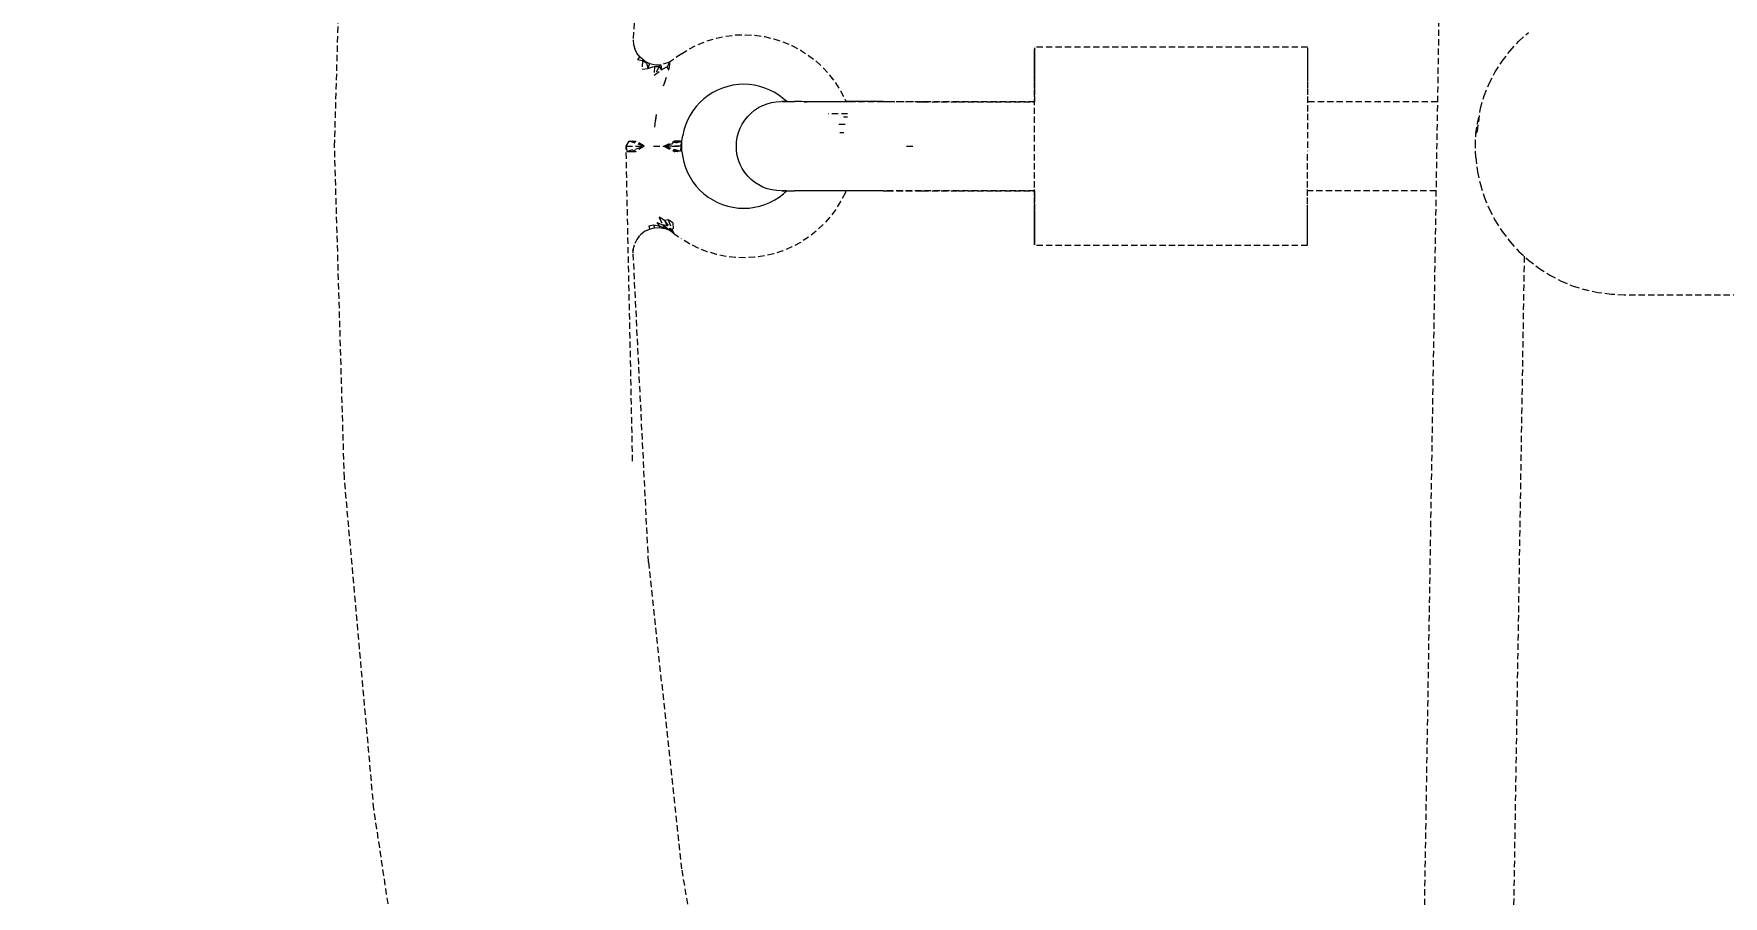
# Model space of a CAD drawing. Header units: millimetres. Extents: x -3111 to 2953, y -2449 to 2811.
# Drawn here: x -867.8 to -527.1, y 30.1 to 204 of the extents above; entities that cross this region are included whole.
import ezdxf

# ---------------------------------------------------------------- set-up
doc = ezdxf.new("R2010")
doc.units = ezdxf.units.MM
doc.linetypes.add('HIDDEN', pattern=[1.905, 1.27, -0.635])
for name, color, linetype in [('DIKOM_ЗОНА', 90, 'Continuous'), ('DIKOM_ОБЪЕКТ', 7, 'Continuous'), ('DIKOM_РАЗМЕР_ЗОНА', 7, 'Continuous'), ('DIKOM_РАЗМЕР_ОБЪЕКТА', 7, 'Continuous')]:
    doc.layers.add(name, color=color, linetype=linetype)
doc.styles.add('style1', font='arialbd.ttf', dxfattribs={"width": 0.8})
doc.dimstyles.new('1-50', dxfattribs={"dimtxt": 300, "dimasz": 200, "dimexe": 100, "dimexo": 0, "dimgap": 100, "dimtad": 1, "dimtxsty": 'style1', "dimcen": 200, "dimclrd": 7, "dimclre": 7, "dimclrt": 7, "dimadec": 1, "dimazin": 2, "dimtfac": 1, "dimtmove": 0, "dimatfit": 2, "dimfxl": 0, "dimlwd": 25, "dimlwe": 18, "dimarcsym": 0})

# ---------------------------------------------------------------- blocks, each defined once
blk = doc.blocks.new('*D0')
at = {"layer": 'Defpoints', "color": 0, "transparency": 16777216}
for p in [(1362.98, 623.05), (-717.19, -260.39)]:
    blk.add_point(p, dxfattribs=at)
at = {"layer": 'DIKOM_РАЗМЕР_ОБЪЕКТА', "color": 7, "lineweight": 25, "transparency": 16777216}
for p, q in [((1362.98, 623.05), (2780.32, 1224.99)), ((-533.11, -182.21), (1178.9, 544.87))]:
    blk.add_line(p, q, dxfattribs=at)
at = {"layer": 'DIKOM_РАЗМЕР_ОБЪЕКТА', "color": 7, "transparency": 16777216}
for points in [[(1165.87, 575.55), (1191.93, 514.19), (1362.98, 623.05)], [(-546.14, -151.53), (-520.08, -212.89), (-717.19, -260.39)]]:
    blk.add_solid(points, dxfattribs=at)
at = {"layer": 'DIKOM_РАЗМЕР_ОБЪЕКТА', "color": 7, "transparency": 16777216, "insert": (2050.93, 1228.64), "char_height": 300, "attachment_point": 5, "rotation": 23.0107, "style": 'style1'}
blk.add_mtext('{\\fArial|b0|i0|c204|p34;\\H1.16667x;∅2260}', dxfattribs=at)
blk = doc.blocks.new('*D1')
at = {"layer": 'Defpoints', "color": 0, "transparency": 16777216}
for p in [(302.22, 2811.22), (-2635.43, -2447.87), (386.74, -2447.87)]:
    blk.add_point(p, dxfattribs=at)
at = {"layer": 'DIKOM_РАЗМЕР_ЗОНА', "color": 7, "lineweight": 18, "transparency": 16777216}
for p, q in [((302.22, 2811.22), (-2735.43, 2811.22)), ((386.74, -2447.87), (-2735.43, -2447.87))]:
    blk.add_line(p, q, dxfattribs=at)
at = {"layer": 'DIKOM_РАЗМЕР_ЗОНА', "color": 7, "lineweight": 25, "transparency": 16777216}
blk.add_line((-2635.43, 2611.22), (-2635.43, -2247.87), dxfattribs=at)
at = {"layer": 'DIKOM_РАЗМЕР_ЗОНА', "color": 7, "transparency": 16777216}
for points in [[(-2668.76, 2611.22), (-2602.09, 2611.22), (-2635.43, 2811.22)], [(-2668.76, -2247.87), (-2602.09, -2247.87), (-2635.43, -2447.87)]]:
    blk.add_solid(points, dxfattribs=at)
at = {"layer": 'DIKOM_РАЗМЕР_ЗОНА', "color": 7, "transparency": 16777216, "insert": (-2914.13, 265.93), "char_height": 300, "attachment_point": 5, "rotation": 90, "style": 'style1'}
blk.add_mtext('{\\fArial|b0|i0|c204|p34;\\H1.16667x;5260}', dxfattribs=at)

msp = doc.modelspace()

# ---------------------------------------------------------------- linework, layer by layer
at = {"layer": 'DIKOM_ЗОНА', "color": 3, "lineweight": 15}
msp.add_circle((322.894, 181.327), 2629.975, dxfattribs=at)
at = {"layer": 'DIKOM_ОБЪЕКТ', "color": 7, "linetype": 'HIDDEN', "lineweight": 15}
for p, q in [((-581.636, 381.974), (-587.708, 8.883)), ((-743.82, 265.195), (-746.896, 202.816)), ((-807.112, 181.327), (-805.128, 248.269)), ((-746.896, 202.816), (-746.813, 201.875)), ((-746.813, 201.875), (-746.565, 200.963)), ((-737.188, 199.984), (-735.528, 201.001)), ((-735.528, 201.001), (-733.787, 201.871)), ((-733.787, 201.871), (-731.976, 202.588)), ((-731.976, 202.588), (-730.111, 203.145)), ((-730.111, 203.145), (-728.204, 203.538)), ((-728.204, 203.538), (-726.271, 203.766)), ((-726.271, 203.766), (-724.324, 203.825)), ((-724.324, 203.825), (-722.38, 203.716)), ((-722.38, 203.716), (-720.453, 203.44)), ((-720.453, 203.44), (-718.557, 202.997)), ((-718.557, 202.997), (-716.707, 202.393)), ((-716.707, 202.393), (-714.915, 201.63)), ((-714.915, 201.63), (-713.196, 200.716)), ((-610.964, 201.326), (-665.965, 201.326)), ((-665.965, 201.204), (-665.965, 200.922)), ((-665.965, 201.204), (-665.965, 200.922)), ((-610.964, 201.204), (-610.964, 200.922)), ((-610.964, 201.204), (-610.964, 200.922)), ((-570.107, 200.593), (-568.339, 202.526)), ((-568.339, 202.526), (-566.408, 204.297)), ((-746.15, 200.113), (-746.565, 200.963)), ((-745.583, 199.356), (-746.15, 200.113)), ((-745.583, 199.356), (-746.014, 198.814)), ((-746.014, 198.814), (-745.032, 198.62)), ((-744.533, 198.478), (-745.583, 199.356)), ((-745.032, 198.62), (-745.088, 196.901)), ((-744.533, 198.478), (-745.032, 198.62)), ((-745.032, 198.62), (-744.231, 198.132)), ((-744.533, 198.478), (-743.608, 198.025)), ((-743.608, 198.025), (-744.231, 198.132)), ((-744.231, 198.132), (-743.977, 197.032)), ((-743.608, 198.025), (-743.977, 197.032)), ((-743.608, 198.025), (-742.264, 197.731)), ((-742.264, 197.731), (-741.32, 197.748)), ((-741.32, 197.748), (-741.648, 197.387)), ((-739.613, 198.264), (-741.32, 197.748)), ((-741.32, 197.748), (-741.193, 196.702)), ((-739.613, 198.264), (-740.062, 197.332)), ((-739.613, 198.264), (-739.681, 196.645)), ((-738.754, 198.827), (-739.613, 198.264)), ((-737.188, 199.984), (-738.754, 198.827)), ((-713.196, 200.716), (-711.563, 199.657)), ((-711.563, 199.657), (-710.027, 198.46)), ((-710.027, 198.46), (-708.6, 197.135)), ((-665.965, 200.479), (-665.965, 200.922)), ((-665.965, 200.922), (-665.965, 200.479)), ((-665.965, 199.875), (-665.965, 200.479)), ((-665.965, 200.479), (-665.965, 199.875)), ((-665.965, 199.109), (-665.965, 199.875)), ((-665.965, 199.875), (-665.965, 199.109)), ((-665.965, 198.156), (-665.965, 199.109)), ((-665.965, 199.109), (-665.965, 198.156)), ((-665.965, 197.034), (-665.965, 198.156)), ((-665.965, 198.156), (-665.965, 197.034)), ((-610.964, 200.922), (-610.964, 200.479)), ((-610.964, 200.922), (-610.964, 200.479)), ((-610.964, 200.479), (-610.964, 199.875)), ((-610.964, 200.479), (-610.964, 199.875)), ((-610.964, 199.875), (-610.964, 199.109)), ((-610.964, 199.875), (-610.964, 199.109)), ((-610.964, 199.109), (-610.964, 198.156)), ((-610.964, 199.109), (-610.964, 198.156)), ((-610.964, 198.156), (-610.964, 197.034)), ((-610.964, 198.156), (-610.964, 197.034)), ((-573.106, 196.302), (-571.7, 198.513)), ((-571.7, 198.513), (-570.107, 200.593)), ((-745.088, 196.901), (-743.977, 197.032)), ((-743.977, 197.032), (-742.59, 197.437)), ((-742.59, 197.437), (-742.682, 195.646)), ((-741.648, 197.387), (-742.682, 195.646)), ((-742.682, 195.646), (-741.193, 196.702)), ((-742.59, 197.437), (-741.648, 197.387)), ((-741.648, 197.387), (-741.193, 196.702)), ((-740.062, 197.332), (-741.193, 196.702)), ((-740.237, 195.189), (-740.838, 193.43)), ((-740.533, 194.348), (-740.838, 193.43)), ((-740.237, 195.189), (-740.533, 194.348)), ((-739.681, 196.645), (-740.062, 197.332)), ((-708.6, 197.135), (-707.294, 195.692)), ((-707.294, 195.692), (-706.117, 194.141)), ((-665.965, 195.773), (-665.965, 197.034)), ((-665.965, 197.034), (-665.965, 195.773)), ((-665.965, 194.406), (-665.965, 195.773)), ((-665.965, 195.773), (-665.965, 194.406)), ((-665.965, 192.945), (-665.965, 194.406)), ((-665.965, 194.406), (-665.965, 192.945)), ((-610.964, 197.034), (-610.964, 195.773)), ((-610.964, 197.034), (-610.964, 195.773)), ((-610.964, 195.773), (-610.964, 194.406)), ((-610.964, 195.773), (-610.964, 194.406)), ((-610.964, 194.406), (-610.964, 192.945)), ((-610.964, 194.406), (-610.964, 192.945)), ((-574.313, 193.977), (-573.106, 196.302)), ((-732.646, 190.903), (-733.45, 190.166)), ((-731.781, 191.566), (-732.646, 190.903)), ((-730.862, 192.152), (-731.781, 191.566)), ((-729.894, 192.656), (-730.862, 192.152)), ((-728.887, 193.073), (-729.894, 192.656)), ((-727.847, 193.401), (-728.887, 193.073)), ((-726.782, 193.637), (-727.847, 193.401)), ((-725.701, 193.78), (-726.782, 193.637)), ((-724.612, 193.827), (-725.701, 193.78)), ((-723.522, 193.78), (-724.612, 193.827)), ((-722.441, 193.637), (-723.522, 193.78)), ((-721.376, 193.401), (-722.441, 193.637)), ((-720.336, 193.073), (-721.376, 193.401)), ((-719.329, 192.656), (-720.336, 193.073)), ((-718.362, 192.152), (-719.329, 192.656)), ((-717.442, 191.566), (-718.362, 192.152)), ((-716.577, 190.903), (-717.442, 191.566)), ((-715.948, 190.326), (-716.577, 190.903)), ((-706.117, 194.141), (-705.078, 192.494)), ((-705.078, 192.494), (-704.186, 190.764)), ((-704.186, 190.764), (-704.001, 190.314)), ((-665.965, 191.338), (-665.965, 192.945)), ((-665.965, 192.945), (-665.965, 191.338)), ((-665.965, 189.62), (-665.965, 191.338)), ((-665.965, 191.338), (-665.965, 190.314)), ((-610.964, 192.945), (-610.964, 191.338)), ((-610.964, 192.945), (-610.964, 191.338)), ((-610.964, 191.338), (-610.964, 189.62)), ((-610.964, 191.338), (-610.964, 190.326)), ((-576.098, 189.032), (-575.313, 191.524)), ((-575.313, 191.524), (-574.313, 193.977)), ((-742.253, 187.754), (-742.621, 185.167)), ((-742.253, 187.754), (-742.459, 186.473)), ((-735.437, 187.577), (-735.941, 186.61)), ((-734.851, 188.497), (-735.437, 187.577)), ((-734.187, 189.362), (-734.851, 188.497)), ((-733.45, 190.166), (-734.187, 189.362)), ((-723.813, 187.333), (-723.148, 188.001)), ((-723.148, 188.001), (-722.416, 188.596)), ((-722.416, 188.596), (-721.626, 189.111)), ((-721.626, 189.111), (-720.787, 189.541)), ((-720.787, 189.541), (-719.907, 189.881)), ((-719.907, 189.881), (-718.997, 190.126)), ((-718.997, 190.126), (-718.066, 190.275)), ((-718.066, 190.275), (-717.124, 190.326)), ((-716.771, 190.326), (-716.974, 190.326)), ((-716.932, 190.326), (-716.709, 190.326)), ((-716.485, 190.326), (-716.771, 190.326)), ((-716.709, 190.326), (-716.402, 190.326)), ((-716.116, 190.326), (-716.485, 190.326)), ((-716.402, 190.326), (-716.013, 190.326)), ((-716.013, 190.326), (-715.545, 190.326)), ((-715.545, 190.326), (-715.001, 190.326)), ((-715.001, 190.326), (-714.383, 190.326)), ((-713.694, 190.326), (-714.383, 190.326)), ((-712.94, 190.326), (-713.694, 190.326)), ((-711.843, 190.314), (-712.94, 190.326)), ((-711.584, 190.314), (-712.454, 190.314)), ((-712.454, 190.314), (-711.843, 190.314)), ((-710.665, 190.314), (-711.584, 190.314)), ((-709.699, 190.314), (-710.665, 190.314)), ((-708.692, 190.314), (-709.699, 190.314)), ((-707.65, 190.314), (-708.692, 190.314)), ((-706.578, 190.314), (-707.65, 190.314)), ((-703.663, 187.849), (-707.505, 187.849)), ((-705.482, 190.314), (-706.578, 190.314)), ((-704.369, 190.314), (-705.482, 190.314)), ((-703.243, 190.314), (-704.369, 190.314)), ((-703.135, 190.326), (-704.006, 190.326)), ((-702.112, 190.313), (-703.243, 190.314)), ((-702.112, 190.313), (-703.243, 190.314)), ((-702.112, 190.313), (-703.176, 190.314)), ((-702.001, 190.326), (-703.135, 190.326)), ((-665.965, 190.313), (-702.112, 190.313)), ((-700.868, 190.326), (-702.001, 190.326)), ((-699.742, 190.326), (-700.868, 190.326)), ((-698.629, 190.326), (-699.742, 190.326)), ((-697.536, 190.326), (-698.629, 190.326)), ((-696.469, 190.326), (-697.536, 190.326)), ((-696.469, 190.326), (-695.434, 190.326)), ((-695.434, 190.326), (-688.265, 190.314)), ((-688.265, 190.314), (-688.607, 190.314)), ((-688.607, 190.314), (-681.341, 190.314)), ((-681.341, 190.314), (-673.895, 190.314)), ((-673.895, 190.314), (-666.314, 190.314)), ((-666.314, 190.314), (-665.965, 190.314)), ((-665.965, 187.837), (-665.965, 189.62)), ((-665.965, 186.033), (-665.965, 187.837)), ((-584.756, 190.313), (-610.964, 190.313)), ((-610.964, 189.62), (-610.964, 187.837)), ((-610.964, 187.837), (-610.964, 186.033)), ((-576.662, 184.366), (-576.098, 189.032)), ((-576.662, 185.934), (-576.247, 187.797)), ((-742.459, 186.473), (-742.621, 185.167)), ((-736.686, 184.562), (-736.922, 183.498)), ((-736.358, 185.602), (-736.686, 184.562)), ((-735.941, 186.61), (-736.358, 185.602)), ((-725.919, 183.172), (-725.678, 184.084)), ((-725.678, 184.084), (-725.342, 184.965)), ((-725.342, 184.965), (-724.916, 185.806)), ((-724.916, 185.806), (-724.405, 186.598)), ((-724.405, 186.598), (-723.813, 187.333)), ((-704.172, 185.694), (-705.612, 185.694)), ((-704.409, 184.02), (-705.26, 184.02)), ((-703.709, 187.188), (-704.473, 187.188)), ((-665.965, 184.2), (-665.965, 186.033)), ((-665.965, 182.292), (-665.965, 184.2)), ((-610.964, 186.033), (-610.964, 184.2)), ((-610.964, 184.2), (-610.964, 182.292)), ((-577, 183.892), (-576.662, 184.366)), ((-576.977, 183.925), (-576.662, 185.934)), ((-805.128, 114.385), (-807.112, 181.327)), ((-748.336, 181.327), (-747.714, 182.371)), ((-747.011, 117.833), (-748.336, 181.327)), ((-748.336, 181.327), (-748.157, 180.273)), ((-748.336, 181.327), (-744.692, 181.327)), ((-748.157, 180.273), (-744.692, 181.327)), ((-744.692, 181.327), (-747.714, 182.371)), ((-747.714, 182.371), (-747.12, 182.363)), ((-744.692, 181.327), (-747.12, 182.363)), ((-747.12, 182.363), (-746.399, 182.356)), ((-744.692, 181.327), (-747.12, 180.288)), ((-744.692, 181.327), (-746.399, 182.356)), ((-744.692, 181.327), (-746.399, 180.295)), ((-742.826, 181.327), (-737.493, 181.327)), ((-740.705, 181.327), (-738.526, 182.422)), ((-740.705, 181.327), (-737.907, 182.373)), ((-737.166, 182.315), (-740.705, 181.327)), ((-737.226, 181.327), (-740.705, 181.327)), ((-737.448, 180.317), (-740.705, 181.327)), ((-740.705, 181.327), (-737.907, 180.281)), ((-740.705, 181.327), (-738.526, 180.232)), ((-737.907, 182.373), (-738.526, 182.422)), ((-737.448, 182.337), (-737.907, 182.373)), ((-737.166, 182.315), (-737.448, 182.337)), ((-737.226, 181.327), (-737.448, 180.317)), ((-737.226, 181.327), (-737.166, 182.315)), ((-737.112, 181.327), (-737.064, 182.416)), ((-737.064, 180.238), (-737.112, 181.327)), ((-737.064, 182.416), (-736.922, 183.498)), ((-726.089, 181.326), (-726.064, 182.24)), ((-726.062, 180.385), (-726.089, 181.326)), ((-726.064, 182.24), (-725.919, 183.172)), ((-691.808, 181.326), (-690.251, 181.326)), ((-665.965, 180.36), (-665.965, 182.292)), ((-610.964, 182.292), (-610.964, 180.36)), ((-577.111, 181.327), (-577, 183.892)), ((-577, 179.035), (-577.111, 181.327)), ((-748.157, 180.273), (-747.713, 180.281)), ((-747.713, 180.281), (-747.12, 180.288)), ((-747.12, 180.288), (-746.399, 180.295)), ((-737.907, 180.281), (-738.526, 180.232)), ((-737.448, 180.317), (-737.907, 180.281)), ((-737.064, 180.238), (-736.922, 179.156)), ((-736.922, 179.156), (-736.686, 178.092)), ((-736.686, 178.092), (-736.358, 177.052)), ((-725.914, 179.454), (-726.062, 180.385)), ((-725.67, 178.543), (-725.914, 179.454)), ((-725.331, 177.663), (-725.67, 178.543)), ((-724.903, 176.823), (-725.331, 177.663)), ((-665.965, 178.452), (-665.965, 180.36)), ((-665.965, 176.619), (-665.965, 178.452)), ((-610.964, 178.452), (-610.964, 180.36)), ((-610.964, 176.619), (-610.964, 178.452)), ((-577, 179.035), (-576.662, 176.172)), ((-736.358, 177.052), (-735.941, 176.044)), ((-735.941, 176.044), (-735.437, 175.077)), ((-735.437, 175.077), (-734.851, 174.157)), ((-734.851, 174.157), (-734.187, 173.292)), ((-724.389, 176.032), (-724.903, 176.823)), ((-723.795, 175.3), (-724.389, 176.032)), ((-723.128, 174.633), (-723.795, 175.3)), ((-722.395, 174.04), (-723.128, 174.633)), ((-721.603, 173.527), (-722.395, 174.04)), ((-665.965, 174.815), (-665.965, 176.619)), ((-665.965, 173.032), (-665.965, 174.815)), ((-610.964, 174.815), (-610.964, 176.619)), ((-610.964, 173.032), (-610.964, 174.815)), ((-576.662, 176.172), (-576.098, 173.622)), ((-734.187, 173.292), (-733.45, 172.488)), ((-733.45, 172.488), (-732.646, 171.751)), ((-732.646, 171.751), (-731.781, 171.087)), ((-731.781, 171.087), (-730.862, 170.502)), ((-730.862, 170.502), (-729.894, 169.998)), ((-720.763, 173.1), (-721.603, 173.527)), ((-719.882, 172.763), (-720.763, 173.1)), ((-718.971, 172.52), (-719.882, 172.763)), ((-719.329, 169.998), (-718.362, 170.502)), ((-718.04, 172.374), (-718.971, 172.52)), ((-718.362, 170.502), (-717.442, 171.087)), ((-717.098, 172.326), (-718.04, 172.374)), ((-717.442, 171.087), (-716.577, 171.751)), ((-716.745, 172.326), (-716.948, 172.326)), ((-716.906, 172.326), (-716.683, 172.326)), ((-716.459, 172.326), (-716.745, 172.326)), ((-716.683, 172.326), (-716.377, 172.326)), ((-716.577, 171.751), (-715.95, 172.326)), ((-716.092, 172.326), (-716.459, 172.326)), ((-716.377, 172.326), (-715.989, 172.326)), ((-715.989, 172.326), (-715.522, 172.326)), ((-715.522, 172.326), (-714.978, 172.326)), ((-714.978, 172.326), (-714.361, 172.326)), ((-713.674, 172.326), (-714.361, 172.326)), ((-712.921, 172.326), (-713.674, 172.326)), ((-711.843, 172.337), (-712.921, 172.326)), ((-711.584, 172.337), (-712.454, 172.337)), ((-711.843, 172.337), (-712.454, 172.337)), ((-710.665, 172.337), (-711.584, 172.337)), ((-709.699, 172.337), (-710.665, 172.337)), ((-708.692, 172.337), (-709.699, 172.337)), ((-707.65, 172.337), (-708.692, 172.337)), ((-706.578, 172.337), (-707.65, 172.337)), ((-705.482, 172.337), (-706.578, 172.337)), ((-704.369, 172.337), (-705.482, 172.337)), ((-704.186, 171.89), (-705.078, 170.16)), ((-703.243, 172.337), (-704.369, 172.337)), ((-704.002, 172.337), (-704.186, 171.89)), ((-703.133, 172.326), (-704.007, 172.326)), ((-702.112, 172.339), (-703.176, 172.337)), ((-702.001, 172.326), (-703.133, 172.326)), ((-665.965, 172.339), (-702.112, 172.339)), ((-700.87, 172.326), (-702.001, 172.326)), ((-699.746, 172.326), (-700.87, 172.326)), ((-698.635, 172.326), (-699.746, 172.326)), ((-697.544, 172.326), (-698.635, 172.326)), ((-696.479, 172.326), (-697.544, 172.326)), ((-696.479, 172.326), (-695.232, 172.339)), ((-695.657, 172.339), (-688.607, 172.337)), ((-688.607, 172.337), (-681.341, 172.337)), ((-681.341, 172.337), (-673.895, 172.337)), ((-673.895, 172.337), (-666.314, 172.337)), ((-666.314, 172.337), (-665.965, 172.337)), ((-665.965, 171.314), (-665.965, 173.032)), ((-665.965, 172.337), (-665.965, 171.314)), ((-665.965, 169.707), (-665.965, 171.314)), ((-665.965, 171.314), (-665.965, 169.707)), ((-610.964, 171.314), (-610.964, 173.032)), ((-585.048, 172.339), (-610.964, 172.339)), ((-610.964, 171.314), (-610.964, 172.326)), ((-610.964, 169.707), (-610.964, 171.314)), ((-610.964, 169.707), (-610.964, 171.314)), ((-576.098, 173.622), (-575.313, 171.098)), ((-575.313, 171.098), (-574.313, 168.677)), ((-740.565, 166.367), (-741.74, 167.039)), ((-741.74, 167.039), (-740.939, 165.503)), ((-729.894, 169.998), (-728.887, 169.581)), ((-728.887, 169.581), (-727.847, 169.253)), ((-727.847, 169.253), (-726.782, 169.017)), ((-726.782, 169.017), (-725.701, 168.874)), ((-725.701, 168.874), (-724.612, 168.827)), ((-724.612, 168.827), (-723.522, 168.874)), ((-723.522, 168.874), (-722.441, 169.017)), ((-722.441, 169.017), (-721.376, 169.253)), ((-721.376, 169.253), (-720.336, 169.581)), ((-720.336, 169.581), (-719.329, 169.998)), ((-707.294, 166.962), (-708.6, 165.519)), ((-706.117, 168.513), (-707.294, 166.962)), ((-705.078, 170.16), (-706.117, 168.513)), ((-665.965, 168.246), (-665.965, 169.707)), ((-665.965, 169.707), (-665.965, 168.246)), ((-665.965, 166.879), (-665.965, 168.246)), ((-665.965, 168.246), (-665.965, 166.879)), ((-610.964, 168.246), (-610.964, 169.707)), ((-610.964, 168.246), (-610.964, 169.707)), ((-610.964, 166.879), (-610.964, 168.246)), ((-610.964, 166.879), (-610.964, 168.246)), ((-574.313, 168.677), (-573.106, 166.352)), ((-744.548, 164.178), (-745.598, 163.3)), ((-744.548, 164.178), (-743.622, 164.631)), ((-743.723, 165.257), (-742.804, 165.476)), ((-743.723, 165.257), (-743.622, 164.631)), ((-743.622, 164.631), (-742.624, 164.885)), ((-742.804, 165.476), (-742.624, 164.885)), ((-742.804, 165.476), (-741.648, 165.26)), ((-742.624, 164.885), (-741.595, 164.929)), ((-742.116, 165.951), (-741.648, 165.26)), ((-742.116, 165.951), (-740.939, 165.503)), ((-741.648, 165.26), (-741.595, 164.929)), ((-741.648, 165.26), (-740.553, 164.908)), ((-741.595, 164.929), (-740.578, 164.761)), ((-740.06, 165.312), (-740.939, 165.503)), ((-739.618, 164.389), (-740.939, 165.503)), ((-740.939, 165.503), (-740.553, 164.908)), ((-739.618, 164.389), (-740.578, 164.761)), ((-739.868, 166.481), (-740.565, 166.367)), ((-740.565, 166.367), (-738.754, 163.827)), ((-740.565, 166.367), (-740.06, 165.312)), ((-739.618, 164.389), (-740.553, 164.908)), ((-738.754, 163.827), (-740.06, 165.312)), ((-738.928, 165.917), (-739.868, 166.481)), ((-739.868, 166.481), (-738.754, 163.827)), ((-738.754, 163.827), (-739.618, 164.389)), ((-738.928, 165.917), (-738.754, 163.827)), ((-738.754, 163.827), (-737.188, 162.67)), ((-710.027, 164.194), (-711.563, 162.997)), ((-708.6, 165.519), (-710.027, 164.194)), ((-665.965, 165.618), (-665.965, 166.879)), ((-665.965, 166.879), (-665.965, 165.618)), ((-665.965, 164.496), (-665.965, 165.618)), ((-665.965, 165.618), (-665.965, 164.496)), ((-665.965, 163.543), (-665.965, 164.496)), ((-665.965, 164.496), (-665.965, 163.543)), ((-665.965, 162.777), (-665.965, 163.543)), ((-665.965, 163.543), (-665.965, 162.777)), ((-610.964, 165.618), (-610.964, 166.879)), ((-610.964, 165.618), (-610.964, 166.879)), ((-610.964, 164.496), (-610.964, 165.618)), ((-610.964, 164.496), (-610.964, 165.618)), ((-610.964, 163.543), (-610.964, 164.496)), ((-610.964, 163.543), (-610.964, 164.496)), ((-610.964, 162.777), (-610.964, 163.543)), ((-610.964, 162.777), (-610.964, 163.543)), ((-573.106, 166.352), (-571.7, 164.141)), ((-571.7, 164.141), (-570.107, 162.061)), ((-746.966, 160.237), (-746.579, 161.693)), ((-746.896, 159.838), (-746.827, 160.761)), ((-746.165, 162.543), (-746.579, 161.693)), ((-745.598, 163.3), (-746.165, 162.543)), ((-735.528, 161.653), (-737.188, 162.67)), ((-733.787, 160.783), (-735.528, 161.653)), ((-731.976, 160.066), (-733.787, 160.783)), ((-716.707, 160.261), (-718.557, 159.656)), ((-714.915, 161.024), (-716.707, 160.261)), ((-713.196, 161.937), (-714.915, 161.024)), ((-711.563, 162.997), (-713.196, 161.937)), ((-665.965, 162.173), (-665.965, 162.777)), ((-665.965, 162.777), (-665.965, 162.173)), ((-665.965, 161.73), (-665.965, 162.173)), ((-665.965, 162.173), (-665.965, 161.73)), ((-665.965, 161.448), (-665.965, 161.73)), ((-665.965, 161.73), (-665.965, 161.448)), ((-610.964, 161.326), (-665.965, 161.326)), ((-610.964, 162.173), (-610.964, 162.777)), ((-610.964, 162.173), (-610.964, 162.777)), ((-610.964, 161.73), (-610.964, 162.173)), ((-610.964, 161.73), (-610.964, 162.173)), ((-610.964, 161.448), (-610.964, 161.73)), ((-610.964, 161.448), (-610.964, 161.73)), ((-570.107, 162.061), (-568.339, 160.129)), ((-568.339, 160.129), (-566.408, 158.357)), ((-743.82, 97.461), (-746.896, 159.838)), ((-730.111, 159.509), (-731.976, 160.066)), ((-728.204, 159.115), (-730.111, 159.509)), ((-726.271, 158.888), (-728.204, 159.115)), ((-724.324, 158.829), (-726.271, 158.888)), ((-722.38, 158.938), (-724.324, 158.829)), ((-720.453, 159.215), (-722.38, 158.938)), ((-718.557, 159.656), (-720.453, 159.215)), ((-567.26, 159.139), (-569.671, 11.025)), ((-566.408, 158.357), (-564.331, 156.761)), ((-564.331, 156.761), (-562.122, 155.352)), ((-562.122, 155.352), (-559.799, 154.142)), ((-559.799, 154.142), (-557.379, 153.139)), ((-557.379, 153.139), (-554.88, 152.35)), ((-552.323, 151.783), (-554.88, 152.35)), ((-549.725, 151.441), (-552.323, 151.783)), ((-547.111, 151.327), (-549.725, 151.441)), ((100.964, 151.344), (-547.111, 151.327)), ((-799.181, 47.678), (-805.128, 114.385)), ((-743.82, 97.461), (-737.11, 35.37)), ((-789.293, -18.56), (-799.181, 47.678)), ((-737.11, 35.37), (-726.789, -26.224))]:
    msp.add_line(p, q, dxfattribs=at)

# ---------------------------------------------------------------- dimensions: what is measured, and where the dimension line sits
at = {"layer": 'DIKOM_РАЗМЕР_ЗОНА'}
dim = msp.add_linear_dim(base=(-2635.426, -2447.873), p1=(302.219, 2811.221), p2=(386.738, -2447.873), angle=90, text='{\\fArial|b0|i0|c204|p34;\\H1.16667x;5260}', dimstyle='1-50', dxfattribs=at)
dim.commit()
dim.dimension.update_dxf_attribs({"geometry": '*D1', "text_midpoint": (-2635.426, 265.934), "dimtype": 160})
at = {"layer": 'DIKOM_РАЗМЕР_ОБЪЕКТА'}
dim = msp.add_diameter_dim_2p(p1=(-717.193, -260.394), p2=(1362.983, 623.048), text='{\\fArial|b0|i0|c204|p34;\\H1.16667x;<>}', dimstyle='1-50', dxfattribs=at)
dim.commit()
dim.dimension.update_dxf_attribs({"geometry": '*D0', "text_midpoint": (2163.697, 963.108), "dimtype": 163})

doc.saveas('drawing.dxf')
